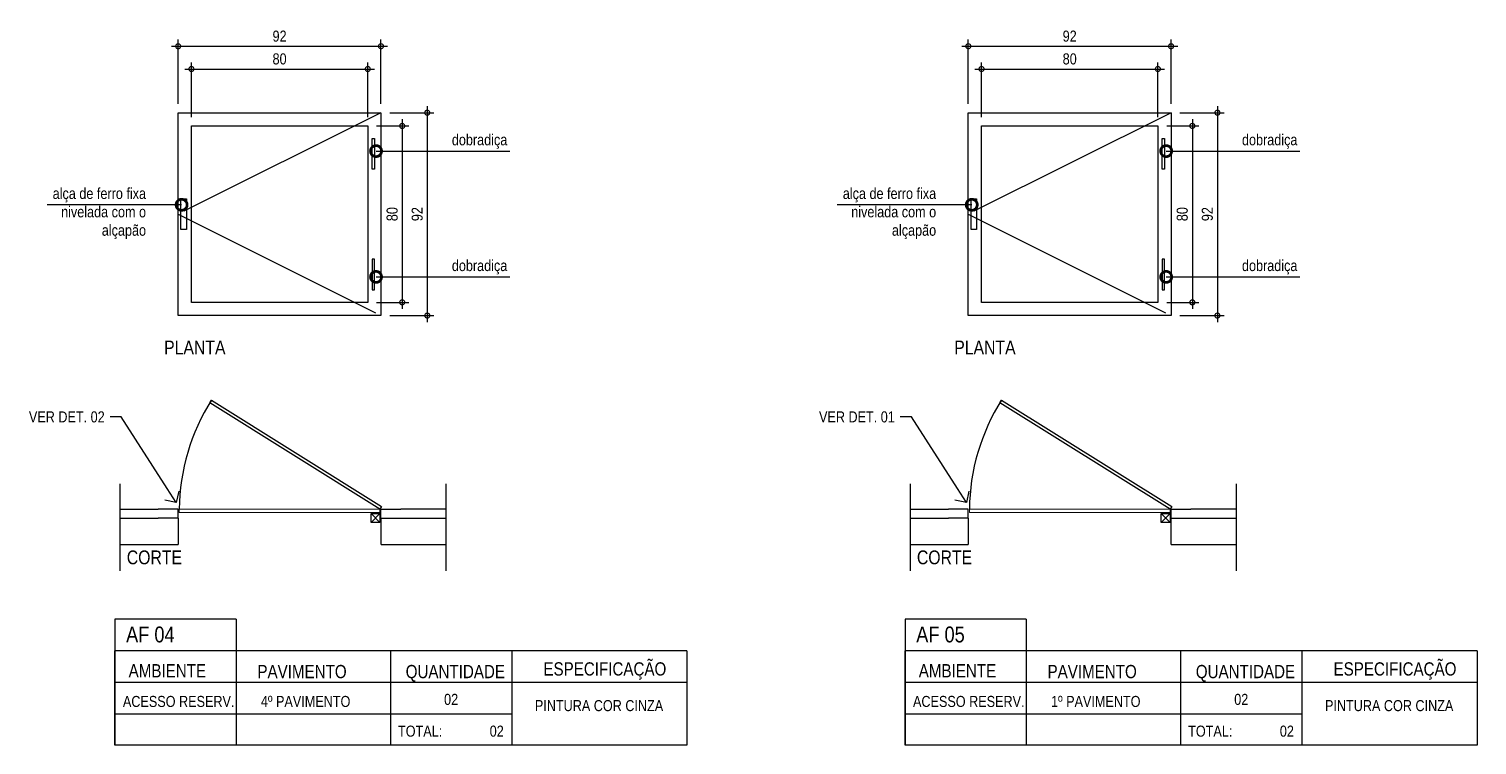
# Model space of a CAD drawing. Header units: metres. Extents: x -0.2 to 45.9, y -54 to 5.7.
# Drawn here: x 30.83 to 37.4, y -13.54 to -10.3 of the extents above; entities that cross this region are included whole.
import ezdxf
from ezdxf import colors
from ezdxf.entities.mleader import LeaderData, LeaderLine
from ezdxf.math import Vec2, Vec3

# ---------------------------------------------------------------- set-up
doc = ezdxf.new("R2010")
doc.units = ezdxf.units.M
doc.header["$PDMODE"] = 35
doc.linetypes.add('DASHEDX2', pattern=[1.5, 1, -0.5])
for name, color, linetype in [('ARQ- ALV ACAB', 4, 'Continuous'), ('ARQ- ALV OSSO', 5, 'Continuous'), ('arq-1', 7, 'Continuous'), ('ARQ-AUX', 7, 'Continuous'), ('ARQ-AUX2', 2, 'Continuous'), ('ARQ-DIM', 2, 'Continuous'), ('ARQ-ENCH', 1, 'Continuous'), ('ARQ-PRJ', 7, 'DASHEDX2'), ('ARQ-SIM', 1, 'Continuous'), ('ARQ-TXT', 2, 'Continuous'), ('ARQ-TXT2', 2, 'Continuous')]:
    doc.layers.add(name, color=color, linetype=linetype)
doc.layers.add('ARQ-POR', color=1, linetype='Continuous', lineweight=20)
doc.styles.add('Adesa', font='ARIALN.TTF')
doc.dimstyles.new('ADESA 1-0025', dxfattribs={"dimtxt": 0.05, "dimasz": 0.045, "dimexe": 0.03, "dimexo": 0.04, "dimgap": 0.02, "dimtad": 1, "dimtoh": 1, "dimdec": 0, "dimlfac": 100, "dimzin": 4, "dimtxsty": 'Adesa', "dimblk": 'DOTSMALL', "dimcen": 1, "dimdle": 0.03, "dimclrd": 1, "dimclre": 1, "dimclrt": 256, "dimazin": 1, "dimtm": 1e-09, "dimtfac": 1, "dimtdec": 0, "dimtix": 1, "dimtmove": 2, "dimatfit": 0, "dimldrblk": 'DOTSMALL', "dimfxl": 0.8, "dimtvp": 2, "dimtolj": 1, "dimtzin": 0, "dimarcsym": 0})
doc.dimstyles.new('ADESA 1-0050', dxfattribs={"dimtxt": 0.1, "dimasz": 0.1, "dimexe": 0.05, "dimexo": 0.05, "dimgap": 0.03, "dimtad": 1, "dimdec": 1, "dimlfac": 100, "dimzin": 12, "dimtxsty": 'Adesa', "dimblk": 'DOTSMALL', "dimcen": 1, "dimdle": 0.05, "dimclrd": 1, "dimclre": 1, "dimclrt": 256, "dimazin": 3, "dimtm": 1e-09, "dimtfac": 1, "dimtdec": 1, "dimtmove": 1, "dimatfit": 0, "dimldrblk": 'DOTSMALL', "dimfxl": 0.8, "dimtvp": 2, "dimtolj": 1, "dimtzin": 0, "dimarcsym": 0})

# ---------------------------------------------------------------- blocks, each defined once
blk = doc.blocks.new('_DotSmall')
at = {"color": 0, "linetype": 'ByBlock', "const_width": 0.5}
blk.add_lwpolyline([(-0.0625, 0, 1), (0.0625, 0, 1)], format="xyb", close=True, dxfattribs=at)
blk = doc.blocks.new('*D200')
at = {"layer": 'ARQ-DIM', "color": 1, "lineweight": -2, "transparency": 16777216}
for p, q in [((31.5335, -10.4779), (32.3935, -10.4779)), ((31.5635, -10.6961), (31.5635, -10.4479)), ((32.3635, -10.6961), (32.3635, -10.4479))]:
    blk.add_line(p, q, dxfattribs=at)
at = {"layer": 'Defpoints', "color": 0, "transparency": 16777216}
for p in [(32.3635, -10.4779), (31.5635, -10.7361), (32.3635, -10.7361)]:
    blk.add_point(p, dxfattribs=at)
at = {"layer": 'ARQ-DIM', "color": 1, "lineweight": -2, "transparency": 16777216, "xscale": 0.045, "yscale": 0.045, "zscale": 0.045, "rotation": 180}
blk.add_blockref('_DotSmall', (31.5635, -10.4779), dxfattribs=at)
at = {"layer": 'ARQ-DIM', "color": 1, "lineweight": -2, "transparency": 16777216, "xscale": 0.045, "yscale": 0.045, "zscale": 0.045}
blk.add_blockref('_DotSmall', (32.3635, -10.4779), dxfattribs=at)
at = {"layer": 'ARQ-DIM', "transparency": 16777216, "insert": (31.9635, -10.4324), "char_height": 0.05, "attachment_point": 5, "style": 'Adesa'}
blk.add_mtext('\\A1;80', dxfattribs=at)
blk = doc.blocks.new('*D201')
at = {"layer": 'ARQ-DIM', "color": 1, "lineweight": -2, "transparency": 16777216}
for p, q in [((32.5198, -10.7061), (32.5198, -11.5661)), ((32.4035, -10.7361), (32.5498, -10.7361)), ((32.4035, -11.5361), (32.5498, -11.5361))]:
    blk.add_line(p, q, dxfattribs=at)
at = {"layer": 'Defpoints', "color": 0, "transparency": 16777216}
for p in [(32.3635, -10.7361), (32.3635, -11.5361), (32.5198, -11.5361)]:
    blk.add_point(p, dxfattribs=at)
at = {"layer": 'ARQ-DIM', "color": 1, "lineweight": -2, "transparency": 16777216, "xscale": 0.045, "yscale": 0.045, "zscale": 0.045}
for p, rotation in [((32.5198, -10.7361), 90), ((32.5198, -11.5361), 270)]:
    blk.add_blockref('_DotSmall', p, dxfattribs=dict(at, rotation=rotation))
at = {"layer": 'ARQ-DIM', "transparency": 16777216, "insert": (32.4743, -11.1361), "char_height": 0.05, "attachment_point": 5, "rotation": 90, "style": 'Adesa'}
blk.add_mtext('\\A1;80', dxfattribs=at)
blk = doc.blocks.new('*D199')
at = {"layer": 'ARQ-DIM', "color": 1, "lineweight": -2, "transparency": 16777216}
for p, q in [((31.4735, -10.3747), (32.4535, -10.3747)), ((31.5035, -10.6361), (31.5035, -10.3447)), ((32.4235, -10.6361), (32.4235, -10.3447))]:
    blk.add_line(p, q, dxfattribs=at)
at = {"layer": 'Defpoints', "color": 0, "transparency": 16777216}
for p in [(32.4235, -10.3747), (31.5035, -10.6761), (32.4235, -10.6761)]:
    blk.add_point(p, dxfattribs=at)
at = {"layer": 'ARQ-DIM', "color": 1, "lineweight": -2, "transparency": 16777216, "xscale": 0.045, "yscale": 0.045, "zscale": 0.045, "rotation": 180}
blk.add_blockref('_DotSmall', (31.5035, -10.3747), dxfattribs=at)
at = {"layer": 'ARQ-DIM', "color": 1, "lineweight": -2, "transparency": 16777216, "xscale": 0.045, "yscale": 0.045, "zscale": 0.045}
blk.add_blockref('_DotSmall', (32.4235, -10.3747), dxfattribs=at)
at = {"layer": 'ARQ-DIM', "transparency": 16777216, "insert": (31.9635, -10.3292), "char_height": 0.05, "attachment_point": 5, "style": 'Adesa'}
blk.add_mtext('\\A1;92', dxfattribs=at)
blk = doc.blocks.new('*D202')
at = {"layer": 'ARQ-DIM', "color": 1, "lineweight": -2, "transparency": 16777216}
for p, q in [((32.4635, -10.6761), (32.6635, -10.6761)), ((32.6335, -10.6461), (32.6335, -11.6261)), ((32.4635, -11.5961), (32.6635, -11.5961))]:
    blk.add_line(p, q, dxfattribs=at)
at = {"layer": 'Defpoints', "color": 0, "transparency": 16777216}
for p in [(32.4235, -10.6761), (32.4235, -11.5961), (32.6335, -11.5961)]:
    blk.add_point(p, dxfattribs=at)
at = {"layer": 'ARQ-DIM', "color": 1, "lineweight": -2, "transparency": 16777216, "xscale": 0.045, "yscale": 0.045, "zscale": 0.045}
for p, rotation in [((32.6335, -10.6761), 90), ((32.6335, -11.5961), 270)]:
    blk.add_blockref('_DotSmall', p, dxfattribs=dict(at, rotation=rotation))
at = {"layer": 'ARQ-DIM', "transparency": 16777216, "insert": (32.588, -11.1361), "char_height": 0.05, "attachment_point": 5, "rotation": 90, "style": 'Adesa'}
blk.add_mtext('\\A1;92', dxfattribs=at)
blk = doc.blocks.new('_Open90')
at = {"color": 0, "linetype": 'ByBlock', "lineweight": -2}
for p, q in [((0, 0), (-1, 0)), ((-0.5, 0.5), (0, 0)), ((0, 0), (-0.5, -0.5))]:
    blk.add_line(p, q, dxfattribs=at)
blk = doc.blocks.new('*D204')
at = {"layer": 'ARQ-DIM', "color": 1, "lineweight": -2, "transparency": 16777216}
for p, q in [((35.1178, -10.4779), (35.9778, -10.4779)), ((35.1478, -10.6961), (35.1478, -10.4479)), ((35.9478, -10.6961), (35.9478, -10.4479))]:
    blk.add_line(p, q, dxfattribs=at)
at = {"layer": 'Defpoints', "color": 0, "transparency": 16777216}
for p in [(35.9478, -10.4779), (35.1478, -10.7361), (35.9478, -10.7361)]:
    blk.add_point(p, dxfattribs=at)
at = {"layer": 'ARQ-DIM', "color": 1, "lineweight": -2, "transparency": 16777216, "xscale": 0.045, "yscale": 0.045, "zscale": 0.045, "rotation": 180}
blk.add_blockref('_DotSmall', (35.1478, -10.4779), dxfattribs=at)
at = {"layer": 'ARQ-DIM', "color": 1, "lineweight": -2, "transparency": 16777216, "xscale": 0.045, "yscale": 0.045, "zscale": 0.045}
blk.add_blockref('_DotSmall', (35.9478, -10.4779), dxfattribs=at)
at = {"layer": 'ARQ-DIM', "transparency": 16777216, "insert": (35.5478, -10.4324), "char_height": 0.05, "attachment_point": 5, "style": 'Adesa'}
blk.add_mtext('\\A1;80', dxfattribs=at)
blk = doc.blocks.new('*D205')
at = {"layer": 'ARQ-DIM', "color": 1, "lineweight": -2, "transparency": 16777216}
for p, q in [((36.1041, -10.7061), (36.1041, -11.5661)), ((35.9878, -10.7361), (36.1341, -10.7361)), ((35.9878, -11.5361), (36.1341, -11.5361))]:
    blk.add_line(p, q, dxfattribs=at)
at = {"layer": 'Defpoints', "color": 0, "transparency": 16777216}
for p in [(35.9478, -10.7361), (35.9478, -11.5361), (36.1041, -11.5361)]:
    blk.add_point(p, dxfattribs=at)
at = {"layer": 'ARQ-DIM', "color": 1, "lineweight": -2, "transparency": 16777216, "xscale": 0.045, "yscale": 0.045, "zscale": 0.045}
for p, rotation in [((36.1041, -10.7361), 90), ((36.1041, -11.5361), 270)]:
    blk.add_blockref('_DotSmall', p, dxfattribs=dict(at, rotation=rotation))
at = {"layer": 'ARQ-DIM', "transparency": 16777216, "insert": (36.0585, -11.1361), "char_height": 0.05, "attachment_point": 5, "rotation": 90, "style": 'Adesa'}
blk.add_mtext('\\A1;80', dxfattribs=at)
blk = doc.blocks.new('*D203')
at = {"layer": 'ARQ-DIM', "color": 1, "lineweight": -2, "transparency": 16777216}
for p, q in [((35.0578, -10.3747), (36.0378, -10.3747)), ((35.0878, -10.6361), (35.0878, -10.3447)), ((36.0078, -10.6361), (36.0078, -10.3447))]:
    blk.add_line(p, q, dxfattribs=at)
at = {"layer": 'Defpoints', "color": 0, "transparency": 16777216}
for p in [(36.0078, -10.3747), (35.0878, -10.6761), (36.0078, -10.6761)]:
    blk.add_point(p, dxfattribs=at)
at = {"layer": 'ARQ-DIM', "color": 1, "lineweight": -2, "transparency": 16777216, "xscale": 0.045, "yscale": 0.045, "zscale": 0.045, "rotation": 180}
blk.add_blockref('_DotSmall', (35.0878, -10.3747), dxfattribs=at)
at = {"layer": 'ARQ-DIM', "color": 1, "lineweight": -2, "transparency": 16777216, "xscale": 0.045, "yscale": 0.045, "zscale": 0.045}
blk.add_blockref('_DotSmall', (36.0078, -10.3747), dxfattribs=at)
at = {"layer": 'ARQ-DIM', "transparency": 16777216, "insert": (35.5478, -10.3292), "char_height": 0.05, "attachment_point": 5, "style": 'Adesa'}
blk.add_mtext('\\A1;92', dxfattribs=at)
blk = doc.blocks.new('*D206')
at = {"layer": 'ARQ-DIM', "color": 1, "lineweight": -2, "transparency": 16777216}
for p, q in [((36.0478, -10.6761), (36.2478, -10.6761)), ((36.2178, -10.6461), (36.2178, -11.6261)), ((36.0478, -11.5961), (36.2478, -11.5961))]:
    blk.add_line(p, q, dxfattribs=at)
at = {"layer": 'Defpoints', "color": 0, "transparency": 16777216}
for p in [(36.0078, -10.6761), (36.0078, -11.5961), (36.2178, -11.5961)]:
    blk.add_point(p, dxfattribs=at)
at = {"layer": 'ARQ-DIM', "color": 1, "lineweight": -2, "transparency": 16777216, "xscale": 0.045, "yscale": 0.045, "zscale": 0.045}
for p, rotation in [((36.2178, -10.6761), 90), ((36.2178, -11.5961), 270)]:
    blk.add_blockref('_DotSmall', p, dxfattribs=dict(at, rotation=rotation))
at = {"layer": 'ARQ-DIM', "transparency": 16777216, "insert": (36.1723, -11.1361), "char_height": 0.05, "attachment_point": 5, "rotation": 90, "style": 'Adesa'}
blk.add_mtext('\\A1;92', dxfattribs=at)

msp = doc.modelspace()

# ---------------------------------------------------------------- linework, layer by layer
at = {"layer": 'ARQ- ALV ACAB'}
for p, q in [((31.2393, -12.4742), (31.4135, -12.4742)), ((32.7182, -12.4742), (32.5135, -12.4742)), ((34.8236, -12.4742), (34.9978, -12.4742)), ((36.3025, -12.4742), (36.0978, -12.4742))]:
    msp.add_line(p, q, dxfattribs=at)
for points in [[(31.5035, -12.4742), (31.5035, -12.4742), (31.4135, -12.4742), (31.4135, -12.4742)], [(31.5035, -12.5142), (31.5035, -12.4742)], [(32.4235, -12.4742), (32.4235, -12.4742), (32.5135, -12.4742), (32.5135, -12.4742)], [(32.4235, -12.5142), (32.4235, -12.4742)], [(35.0878, -12.4742), (35.0878, -12.4742), (34.9978, -12.4742), (34.9978, -12.4742)], [(35.0878, -12.5142), (35.0878, -12.4742)], [(36.0078, -12.4742), (36.0078, -12.4742), (36.0978, -12.4742), (36.0978, -12.4742)], [(36.0078, -12.5142), (36.0078, -12.4742)]]:
    msp.add_lwpolyline(points, dxfattribs=at)
at = {"layer": 'ARQ- ALV OSSO'}
for p, q in [((31.2393, -12.5142), (31.4135, -12.5142)), ((31.5035, -12.5142), (31.5035, -12.6342)), ((32.514, -12.5142), (32.7182, -12.5142)), ((34.8236, -12.5142), (34.9978, -12.5142)), ((35.0878, -12.5142), (35.0878, -12.6342)), ((36.0983, -12.5142), (36.3025, -12.5142)), ((31.2393, -12.6342), (31.5035, -12.6342)), ((32.424, -12.6342), (32.7182, -12.6342)), ((34.8236, -12.6342), (35.0878, -12.6342)), ((36.0083, -12.6342), (36.3025, -12.6342))]:
    msp.add_line(p, q, dxfattribs=at)
for points in [[(31.5035, -12.5142), (31.5035, -12.5142), (31.4135, -12.5142), (31.4135, -12.5142)], [(32.424, -12.6342), (32.424, -12.5142), (32.514, -12.5142), (32.514, -12.5142)], [(35.0878, -12.5142), (35.0878, -12.5142), (34.9978, -12.5142), (34.9978, -12.5142)], [(36.0083, -12.6342), (36.0083, -12.5142), (36.0983, -12.5142), (36.0983, -12.5142)]]:
    msp.add_lwpolyline(points, dxfattribs=at)
at = {"layer": 'arq-1'}
for points in [[(31.2393, -12.3599), (31.2393, -12.7535)], [(32.7182, -12.3599), (32.7182, -12.7535)], [(34.8236, -12.3599), (34.8236, -12.7535)], [(36.3025, -12.3599), (36.3025, -12.7535)]]:
    msp.add_lwpolyline(points, dxfattribs=at)
at = {"layer": 'ARQ-AUX'}
for p, q in [((32.3785, -12.4942), (32.4185, -12.5342)), ((32.4185, -12.4942), (32.3785, -12.5342)), ((35.9628, -12.4942), (36.0028, -12.5342)), ((36.0028, -12.4942), (35.9628, -12.5342))]:
    msp.add_line(p, q, dxfattribs=at)
for points in [[(31.516, -11.0661), (31.541, -11.0661), (31.541, -11.2061), (31.516, -11.2061)], [(35.1003, -11.0661), (35.1253, -11.0661), (35.1253, -11.2061), (35.1003, -11.2061)], [(32.4185, -12.5342), (32.3785, -12.5342), (32.3785, -12.4942), (32.4185, -12.4942)], [(36.0028, -12.5342), (35.9628, -12.5342), (35.9628, -12.4942), (36.0028, -12.4942)]]:
    msp.add_lwpolyline(points, close=True, dxfattribs=at)
at = {"layer": 'ARQ-AUX2'}
for points in [[(31.5035, -10.6761), (32.4235, -10.6761), (32.4235, -11.5961), (31.5035, -11.5961)], [(35.0878, -10.6761), (36.0078, -10.6761), (36.0078, -11.5961), (35.0878, -11.5961)]]:
    msp.add_lwpolyline(points, close=True, dxfattribs=at)
at = {"layer": 'ARQ-ENCH', "ltscale": 0.01}
for p, q in [((31.2167, -12.9727, 0), (31.2167, -13.5437, 0)), ((31.7667, -12.9727, 0), (31.2167, -12.9727, 0)), ((31.7667, -12.9727, 0), (31.7667, -13.5437, 0)), ((34.801, -12.9727, 0), (34.801, -13.5437, 0)), ((35.351, -12.9727, 0), (34.801, -12.9727, 0)), ((35.351, -12.9727, 0), (35.351, -13.5437, 0)), ((31.5553, -13.1165, 0), (31.2167, -13.1165, 0)), ((31.2167, -13.5437, 0), (31.2167, -13.1165, 0)), ((31.2167, -13.5437, 0), (31.2167, -13.1165, 0)), ((33.8113, -13.1165, 0), (31.5553, -13.1165, 0)), ((32.4667, -13.1165, 0), (32.4667, -13.5437, 0)), ((33.0167, -13.1165, 0), (33.0167, -13.5437, 0)), ((33.8113, -13.1165, 0), (33.8113, -13.5437, 0)), ((35.1396, -13.1165, 0), (34.801, -13.1165, 0)), ((34.801, -13.5437, 0), (34.801, -13.1165, 0)), ((34.801, -13.5437, 0), (34.801, -13.1165, 0)), ((37.3956, -13.1165, 0), (35.1396, -13.1165, 0)), ((36.051, -13.1165, 0), (36.051, -13.5437, 0)), ((36.601, -13.1165, 0), (36.601, -13.5437, 0)), ((37.3956, -13.1165, 0), (37.3956, -13.5437, 0)), ((33.8113, -13.2604, 0), (31.2167, -13.2604, 0)), ((37.3956, -13.2604, 0), (34.801, -13.2604, 0)), ((33.0167, -13.4042, 0), (31.2167, -13.4042, 0)), ((33.0167, -13.4042, 0), (31.2167, -13.4042, 0)), ((33.0167, -13.4042, 0), (31.2167, -13.4042, 0)), ((33.0167, -13.4042, 0), (31.2167, -13.4042, 0)), ((36.601, -13.4042, 0), (34.801, -13.4042, 0)), ((36.601, -13.4042, 0), (34.801, -13.4042, 0)), ((36.601, -13.4042, 0), (34.801, -13.4042, 0)), ((36.601, -13.4042, 0), (34.801, -13.4042, 0)), ((33.8113, -13.5437, 0), (31.2167, -13.5437, 0)), ((37.3956, -13.5437, 0), (34.801, -13.5437, 0))]:
    msp.add_line(p, q, dxfattribs=at)
at = {"layer": 'ARQ-POR'}
for points in [[(31.5085, -12.4892), (32.4185, -12.4892), (32.4185, -12.4742), (31.5085, -12.4742)], [(35.0928, -12.4892), (36.0028, -12.4892), (36.0028, -12.4742), (35.0928, -12.4742)]]:
    msp.add_lwpolyline(points, close=True, dxfattribs=at)
at = {"layer": 'ARQ-PRJ'}
for points in [[(32.4235, -10.6761), (31.5035, -11.1361), (32.4235, -11.5961)], [(36.0078, -10.6761), (35.0878, -11.1361), (36.0078, -11.5961)]]:
    msp.add_lwpolyline(points, dxfattribs=at)
for points in [[(31.5635, -10.7361), (32.3635, -10.7361), (32.3635, -11.5361), (31.5635, -11.5361)], [(35.1478, -10.7361), (35.9478, -10.7361), (35.9478, -11.5361), (35.1478, -11.5361)], [(32.3835, -10.7926), (32.3935, -10.7926), (32.3935, -10.9326), (32.3835, -10.9326)], [(35.9678, -10.7926), (35.9778, -10.7926), (35.9778, -10.9326), (35.9678, -10.9326)], [(32.3835, -11.4796), (32.3935, -11.4796), (32.3935, -11.3396), (32.3835, -11.3396)], [(35.9678, -11.4796), (35.9778, -11.4796), (35.9778, -11.3396), (35.9678, -11.3396)], [(32.4185, -12.4742), (31.6467, -11.9922), (31.6546, -11.9795), (32.4265, -12.4615)], [(36.0028, -12.4742), (35.231, -11.9922), (35.2389, -11.9795), (36.0108, -12.4615)]]:
    msp.add_lwpolyline(points, close=True, dxfattribs=at)
for centre in [(32.4447, -12.4817), (36.029, -12.4817)]:
    msp.add_arc(centre, 0.9362, 147.55657, 179.54099, dxfattribs=at)

# ---------------------------------------------------------------- texts
at = {"layer": 'ARQ-TXT', "style": 'Adesa'}
for s, insert, char_height, width, attachment_point in [('dobradiça ', (32.745, -10.7738), 0.05, 0.421475, 1), ('dobradiça ', (36.3293, -10.7738), 0.05, 0.421475, 1), ('alça de ferro fixa\\Pnivelada com o alçapão', (31.3577, -11.0173), 0.05, 0.421475, 3), ('alça de ferro fixa\\Pnivelada com o alçapão', (34.942, -11.0173), 0.05, 0.421475, 3), ('dobradiça ', (32.745, -11.3443), 0.05, 0.421475, 1), ('dobradiça ', (36.3293, -11.3443), 0.05, 0.421475, 1), ('PLANTA', (31.4398, -11.7096), 0.0625, 0.551174, 1), ('PLANTA', (35.024, -11.7096), 0.0625, 0.551174, 1)]:
    msp.add_mtext(s, dxfattribs=dict(at, insert=insert, char_height=char_height, width=width, attachment_point=attachment_point))
at = {"layer": 'ARQ-TXT', "ltscale": 0.01, "style": 'Adesa'}
for s, insert, char_height, width, attachment_point in [('AF 04', (31.2673, -13.0062, 0), 0.072, 0.605305, 1), ('AF 05', (34.8516, -13.0062, 0), 0.072, 0.605305, 1), ('AMBIENTE', (31.4544, -13.1768, 0), 0.06, 0.605305, 2), ('PAVIMENTO', (32.0654, -13.1805, 0), 0.06, 0.605305, 2), ('QUANTIDADE', (32.7608, -13.1805, 0), 0.06, 0.605305, 2), ('ESPECIFICAÇÃO', (33.4391, -13.1685, 0), 0.06, 0.605305, 2), ('AMBIENTE', (35.0387, -13.1768, 0), 0.06, 0.605305, 2), ('PAVIMENTO', (35.6497, -13.1805, 0), 0.06, 0.605305, 2), ('QUANTIDADE', (36.3451, -13.1805, 0), 0.06, 0.605305, 2), ('ESPECIFICAÇÃO', (37.0234, -13.1685, 0), 0.06, 0.605305, 2), ('ACESSO RESERV.', (31.2528, -13.321, 0), 0.05, 0.538805, 1), ('4º PAVIMENTO', (31.8787, -13.321, 0), 0.05, 0.633712, 1), ('02', (32.7417, -13.337, 0), 0.05, 0.434103, 5), ('ACESSO RESERV.', (34.837, -13.321, 0), 0.05, 0.538805, 1), ('1º PAVIMENTO', (35.463, -13.321, 0), 0.05, 0.633712, 1), ('02', (36.326, -13.337, 0), 0.05, 0.434103, 5), ('PINTURA COR CINZA', (33.1216, -13.3399, 0), 0.05, 0.664931, 1), ('PINTURA COR CINZA', (36.7059, -13.3399, 0), 0.05, 0.664931, 1), ('TOTAL:^I 02', (32.5008, -13.4557, 0), 0.05, 0.749738, 1), ('TOTAL:^I 02', (36.0851, -13.4557, 0), 0.05, 0.749738, 1)]:
    msp.add_mtext(s, dxfattribs=dict(at, insert=insert, char_height=char_height, width=width, attachment_point=attachment_point))
at = {"layer": 'ARQ-TXT2', "char_height": 0.0625, "width": 0.551174, "attachment_point": 1, "style": 'Adesa'}
for insert in [(31.2704, -12.6614), (34.8546, -12.6614)]:
    msp.add_mtext('CORTE', dxfattribs=dict(at, insert=insert))

# ---------------------------------------------------------------- dimensions: what is measured, and where the dimension line sits
at = {"layer": 'ARQ-DIM'}
for base, p1, p2, picture, middle in [((32.4235, -10.3747), (31.5035, -10.6761), (32.4235, -10.6761), '*D199', (31.9635, -10.3292)), ((36.0078, -10.3747), (35.0878, -10.6761), (36.0078, -10.6761), '*D203', (35.5478, -10.3292)), ((32.3635, -10.4779), (31.5635, -10.7361), (32.3635, -10.7361), '*D200', (31.9635, -10.4324)), ((35.9478, -10.4779), (35.1478, -10.7361), (35.9478, -10.7361), '*D204', (35.5478, -10.4324))]:
    dim = msp.add_linear_dim(base=base, p1=p1, p2=p2, dimstyle='ADESA 1-0025', override={"dimtxsty": 'Adesa'}, dxfattribs=at)
    dim.commit()
    dim.dimension.update_dxf_attribs({"geometry": picture, "text_midpoint": middle})
for base, p1, p2, picture, middle in [((32.5198, -11.5361), (32.3635, -10.7361), (32.3635, -11.5361), '*D201', (32.4743, -11.1361)), ((32.6335, -11.5961), (32.4235, -10.6761), (32.4235, -11.5961), '*D202', (32.588, -11.1361)), ((36.1041, -11.5361), (35.9478, -10.7361), (35.9478, -11.5361), '*D205', (36.0585, -11.1361)), ((36.2178, -11.5961), (36.0078, -10.6761), (36.0078, -11.5961), '*D206', (36.1723, -11.1361))]:
    dim = msp.add_linear_dim(base=base, p1=p1, p2=p2, angle=90, dimstyle='ADESA 1-0025', override={"dimtxsty": 'Adesa'}, dxfattribs=at)
    dim.commit()
    dim.dimension.update_dxf_attribs({"geometry": picture, "text_midpoint": middle})

# ---------------------------------------------------------------- leaders
at = {"layer": 'ARQ-SIM', "ltscale": 2}
for points in [[(32.4011, -10.8502), (33.0079, -10.8502)], [(35.9854, -10.8502), (36.5922, -10.8502)], [(31.5191, -11.0937), (30.9087, -11.0937)], [(35.1034, -11.0937), (34.493, -11.0937)], [(32.4011, -11.4207), (33.0079, -11.4207)], [(35.9854, -11.4207), (36.5922, -11.4207)]]:
    msp.add_leader(points, dimstyle='ADESA 1-0050', override={"dimgap": 0.1, "dimtad": 0}, dxfattribs=at)
at = {"layer": 'ARQ-SIM'}
ml = msp.add_multileader_mtext('Standard', dxfattribs=at)
ml.set_content('VER DET. 02 ', color=2, style='Adesa')
ml.set_leader_properties(color=256)
ml.set_arrow_properties(name='OPEN90')
ml.build(insert=Vec2(0, 0))
ml.multileader.update_dxf_attribs({"text_left_attachment_type": 2, "text_right_attachment_type": 2, "dogleg_length": 0.2, "arrow_head_size": 0.075})
ctx = ml.context
ctx.base_point, ctx.char_height, ctx.arrow_head_size, ctx.landing_gap_size, ctx.plane_origin = Vec3(30.8047, -12.056), 0.05, 0.075, 0.025, Vec3(31.4949, -12.4437)
ctx.left_attachment, ctx.right_attachment, ctx.text_align_type = 2, 2, 2
notes = []
notes.append((ctx, [(0, (1, 1, 0), (31.2451, -12.056), (-1, 0), 0.05, [(0, [(31.4949, -12.4437)], 0, [])])]))
ctx.mtext.insert, ctx.mtext.alignment, ctx.mtext.flow_direction = Vec3(31.1701, -12.0305), 3, 5
ml = msp.add_multileader_mtext('Standard', dxfattribs=at)
ml.set_content('VER DET. 01', color=2, style='Adesa')
ml.set_leader_properties(color=256)
ml.set_arrow_properties(name='OPEN90')
ml.build(insert=Vec2(0, 0))
ml.multileader.update_dxf_attribs({"text_left_attachment_type": 2, "text_right_attachment_type": 2, "dogleg_length": 0.2, "arrow_head_size": 0.075})
ctx = ml.context
ctx.base_point, ctx.char_height, ctx.arrow_head_size, ctx.landing_gap_size, ctx.plane_origin = Vec3(34.3965, -12.056), 0.05, 0.075, 0.025, Vec3(35.0791, -12.4437)
ctx.left_attachment, ctx.right_attachment, ctx.text_align_type = 2, 2, 2
notes.append((ctx, [(0, (1, 1, 0), (34.8294, -12.056), (-1, 0), 0.05, [(0, [(35.0791, -12.4437)], 0, [])])]))
ctx.mtext.insert, ctx.mtext.alignment, ctx.mtext.flow_direction = Vec3(34.7544, -12.0305), 3, 5
for ctx, leaders in notes:
    for number, flags, end, landing, length, lines in leaders:
        leader = LeaderData()
        leader.index, (leader.has_last_leader_line, leader.has_dogleg_vector, leader.attachment_direction) = number, flags
        leader.last_leader_point, leader.dogleg_vector, leader.dogleg_length = Vec3(end), Vec3(landing), length
        for number, points, colour, breaks in lines:
            line = LeaderLine()
            line.index, line.vertices, line.color, line.breaks = number, Vec3.list(points), colors.encode_raw_color(colour), breaks
            leader.lines.append(line)
        ctx.leaders.append(leader)

doc.saveas('drawing.dxf')
